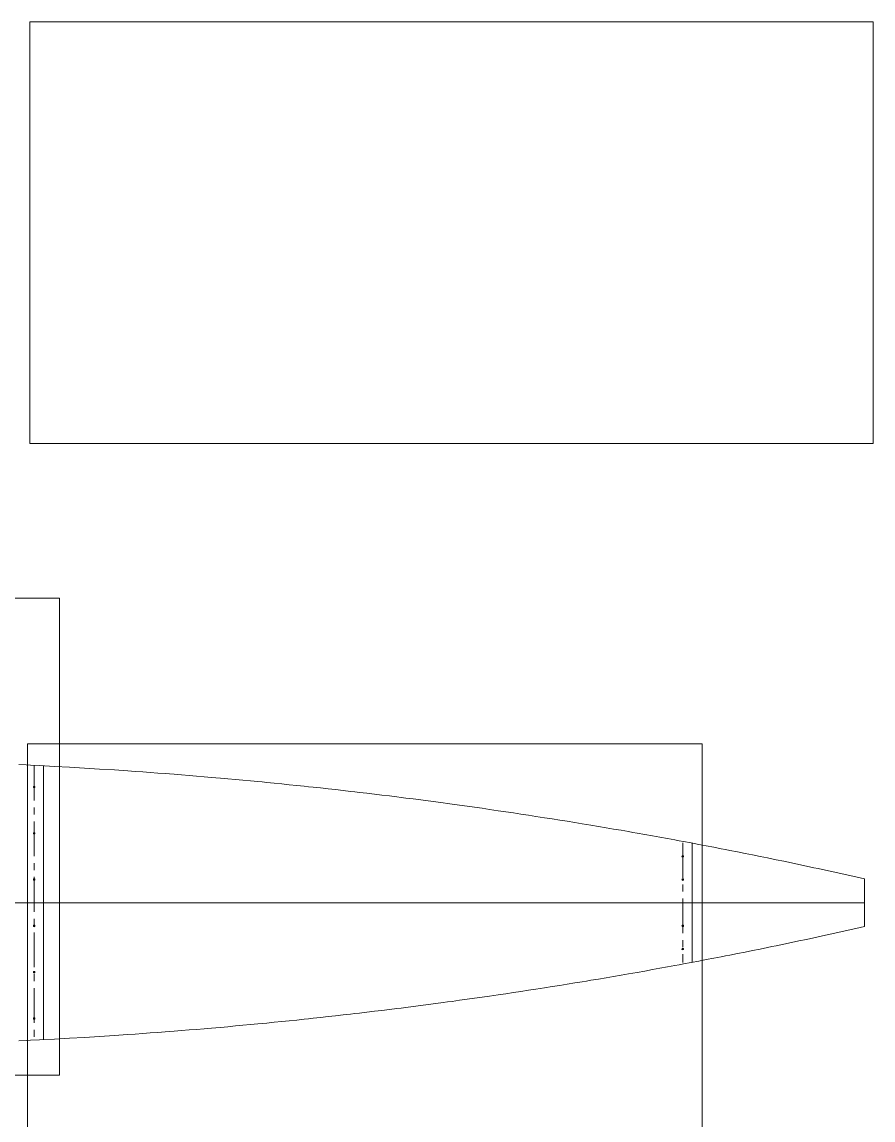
# Model space of a CAD drawing. Units: millimetres at full size, sheet at 1:15. Extents: x -2055 to 2560, y -3096 to 1736.
# Drawn here: x 292 to 2129, y -635 to 1736 of the extents above; entities that cross this region are included whole.
import ezdxf

# ---------------------------------------------------------------- set-up
doc = ezdxf.new("R2010")
doc.units = ezdxf.units.MM
doc.header["$LTSCALE"] = 15
doc.linetypes.add('CHAIN1', pattern=[8, 5, -1, 1, -1])
doc.layers.add('1-4_B0型紙印刷レイアウト', color=7, linetype='Continuous', lineweight=9)

msp = doc.modelspace()

# ---------------------------------------------------------------- linework, layer by layer
at = {"layer": '1-4_B0型紙印刷レイアウト', "linetype": 'CHAIN1'}
for p, q in [((318.59, 129.98), (318.59, -461.62)), ((316.84, 84.41), (320.34, 84.41)), ((316.84, -15.59), (320.34, -15.59)), ((1718.59, -36.52), (1718.59, -294.67)), ((1716.84, -65.59), (1720.34, -65.59)), ((316.84, -115.59), (320.34, -115.59)), ((1716.84, -115.59), (1720.34, -115.59)), ((316.84, -215.59), (320.34, -215.59)), ((1716.84, -215.59), (1720.34, -215.59)), ((1716.84, -265.59), (1720.34, -265.59)), ((316.84, -315.59), (320.34, -315.59)), ((316.84, -415.59), (320.34, -415.59))]:
    msp.add_line(p, q, dxfattribs=at)
at = {"layer": '1-4_B0型紙印刷レイアウト'}
for p, q in [((338.59, 129.98), (338.59, -461.62)), ((1738.59, -36.52), (1738.59, -294.67)), ((2111.03, -165.59), (2111.03, -114.06)), ((-193.97, -165.59), (2111.03, -165.59)), ((2111.03, -165.59), (2111.03, -217.13))]:
    msp.add_line(p, q, dxfattribs=at)
at = {"layer": '1-4_B0型紙印刷レイアウト', "color": 4}
for points in [[(2129.21, 825.94), (2129.21, 1735.94), (309.21, 1735.94), (309.21, 825.94)], [(373.06, -537.75), (373.06, 492.25), (-1082.94, 492.25), (-1082.94, -537.75)], [(1760.07, -852.84), (1760.07, 177.16), (304.07, 177.16), (304.07, -852.84)]]:
    msp.add_lwpolyline(points, close=True, dxfattribs=at)
at = {"layer": '1-4_B0型紙印刷レイアウト'}
for points in [[(285.38, 132.56), (301.61, 131.8), (311.03, 131.35), (329.87, 130.43), (362.35, 128.75), (394.82, 126.98), (427.29, 125.1), (459.75, 123.12), (492.21, 121.03), (511.03, 119.77), (520.44, 119.12), (536.68, 117.99), (552.92, 116.83), (569.15, 115.64), (585.38, 114.43), (601.61, 113.19), (611.03, 112.46), (620.44, 111.72), (636.68, 110.44), (652.92, 109.12), (669.15, 107.79), (685.38, 106.43), (701.61, 105.05), (711.03, 104.24), (720.45, 103.42), (736.68, 101.98), (752.92, 100.52), (769.15, 99.04), (785.39, 97.53), (801.61, 95.99), (811.03, 95.09), (820.45, 94.18), (836.69, 92.58), (852.92, 90.95), (869.16, 89.3), (885.39, 87.63), (901.61, 85.92), (911.03, 84.93), (920.45, 83.92)], [(920.45, 83.92), (936.69, 82.17), (952.92, 80.39), (969.16, 78.58), (985.39, 76.75), (1001.62, 74.9), (1011.03, 73.81), (1020.45, 72.71), (1036.69, 70.8), (1052.92, 68.85), (1069.16, 66.89), (1085.39, 64.89), (1101.62, 62.88), (1111.03, 61.69), (1120.45, 60.5), (1136.69, 58.43), (1152.92, 56.32), (1169.16, 54.2), (1185.39, 52.05), (1201.62, 49.87), (1211.03, 48.59), (1220.45, 47.31), (1236.69, 45.07), (1252.93, 42.81), (1269.16, 40.53), (1285.39, 38.22), (1301.62, 35.88), (1311.03, 34.51), (1320.45, 33.14), (1336.69, 30.74), (1352.93, 28.32), (1369.16, 25.88), (1385.39, 23.41), (1401.62, 20.91), (1411.03, 19.45), (1420.45, 17.98), (1436.69, 15.42), (1452.93, 12.84), (1469.16, 10.23), (1485.39, 7.6)], [(1485.39, 7.6), (1501.62, 4.94), (1511.03, 3.39), (1520.45, 1.82), (1536.69, -0.89), (1552.93, -3.64), (1569.16, -6.41), (1585.39, -9.2), (1601.62, -12.02), (1611.03, -13.67), (1620.45, -15.32), (1636.69, -18.2), (1652.93, -21.11), (1669.16, -24.04), (1685.39, -27), (1701.62, -29.98), (1711.03, -31.72), (1720.45, -33.48), (1736.69, -36.52), (1752.93, -39.59), (1769.17, -42.68), (1785.39, -45.8), (1801.62, -48.94), (1811.03, -50.78), (1820.45, -52.63), (1836.69, -55.84), (1852.93, -59.07), (1869.17, -62.33), (1885.39, -65.62), (1901.62, -68.93), (1911.03, -70.86), (1920.45, -72.8), (1936.7, -76.16), (1952.94, -79.56), (1969.17, -82.98), (1985.4, -86.42), (2001.62, -89.9), (2011.03, -91.94), (2020.45, -93.99), (2036.69, -97.54)], [(2036.69, -97.54), (2052.93, -101.12), (2069.16, -104.72), (2085.39, -108.33), (2101.61, -111.95), (2111.03, -114.06)], [(1485.39, -338.79), (1501.62, -336.13), (1511.03, -334.58), (1520.45, -333.01), (1536.69, -330.29), (1552.93, -327.55), (1569.16, -324.78), (1585.39, -321.99), (1601.62, -319.17), (1611.03, -317.52), (1620.45, -315.86), (1636.69, -312.98), (1652.93, -310.08), (1669.16, -307.15), (1685.39, -304.19), (1701.62, -301.21), (1711.03, -299.47), (1720.45, -297.71), (1736.69, -294.67), (1752.93, -291.6), (1769.17, -288.51), (1785.39, -285.39), (1801.62, -282.24), (1811.03, -280.41), (1820.45, -278.56), (1836.69, -275.35), (1852.93, -272.11), (1869.17, -268.86), (1885.39, -265.57), (1901.62, -262.26), (1911.03, -260.33), (1920.45, -258.39), (1936.7, -255.02), (1952.94, -251.63), (1969.17, -248.21), (1985.4, -244.76), (2001.62, -241.28), (2011.03, -239.25), (2020.45, -237.2), (2036.69, -233.65)], [(2036.69, -233.65), (2052.93, -230.07), (2069.16, -226.47), (2085.39, -222.86), (2101.61, -219.24), (2111.03, -217.13)], [(920.45, -415.11), (936.69, -413.35), (952.92, -411.57), (969.16, -409.77), (985.39, -407.94), (1001.62, -406.08), (1011.03, -405), (1020.45, -403.9), (1036.69, -401.98), (1052.92, -400.04), (1069.16, -398.08), (1085.39, -396.08), (1101.62, -394.06), (1111.03, -392.88), (1120.45, -391.69), (1136.69, -389.61), (1152.92, -387.51), (1169.16, -385.39), (1185.39, -383.23), (1201.62, -381.06), (1211.03, -379.78), (1220.45, -378.5), (1236.69, -376.26), (1252.93, -374), (1269.16, -371.72), (1285.39, -369.41), (1301.62, -367.07), (1311.03, -365.7), (1320.45, -364.33), (1336.69, -361.93), (1352.93, -359.51), (1369.16, -357.07), (1385.39, -354.6), (1401.62, -352.1), (1411.03, -350.64), (1420.45, -349.17), (1436.69, -346.61), (1452.93, -344.03), (1469.16, -341.42), (1485.39, -338.79)], [(285.38, -463.75), (301.61, -462.99), (311.03, -462.54), (329.87, -461.62), (362.35, -459.94), (394.82, -458.17), (427.29, -456.29), (459.75, -454.31), (492.21, -452.22), (511.03, -450.96), (520.44, -450.31), (536.68, -449.18), (552.92, -448.02), (569.15, -446.83), (585.38, -445.62), (601.61, -444.38), (611.03, -443.65), (620.44, -442.91), (636.68, -441.62), (652.92, -440.31), (669.15, -438.98), (685.38, -437.62), (701.61, -436.24), (711.03, -435.42), (720.45, -434.6), (736.68, -433.17), (752.92, -431.71), (769.15, -430.23), (785.39, -428.72), (801.61, -427.18), (811.03, -426.28), (820.45, -425.36), (836.69, -423.77), (852.92, -422.14), (869.16, -420.49), (885.39, -418.81), (901.61, -417.11), (911.03, -416.12), (920.45, -415.11)]]:
    msp.add_lwpolyline(points, dxfattribs=at)
for centre in [(318.59, 84.41), (318.59, -15.59), (1718.59, -65.59), (318.59, -115.59), (1718.59, -115.59), (318.59, -215.59), (1718.59, -215.59), (1718.59, -265.59), (318.59, -315.59), (318.59, -415.59)]:
    msp.add_circle(centre, 1.75, dxfattribs=at)

doc.saveas('drawing.dxf')
